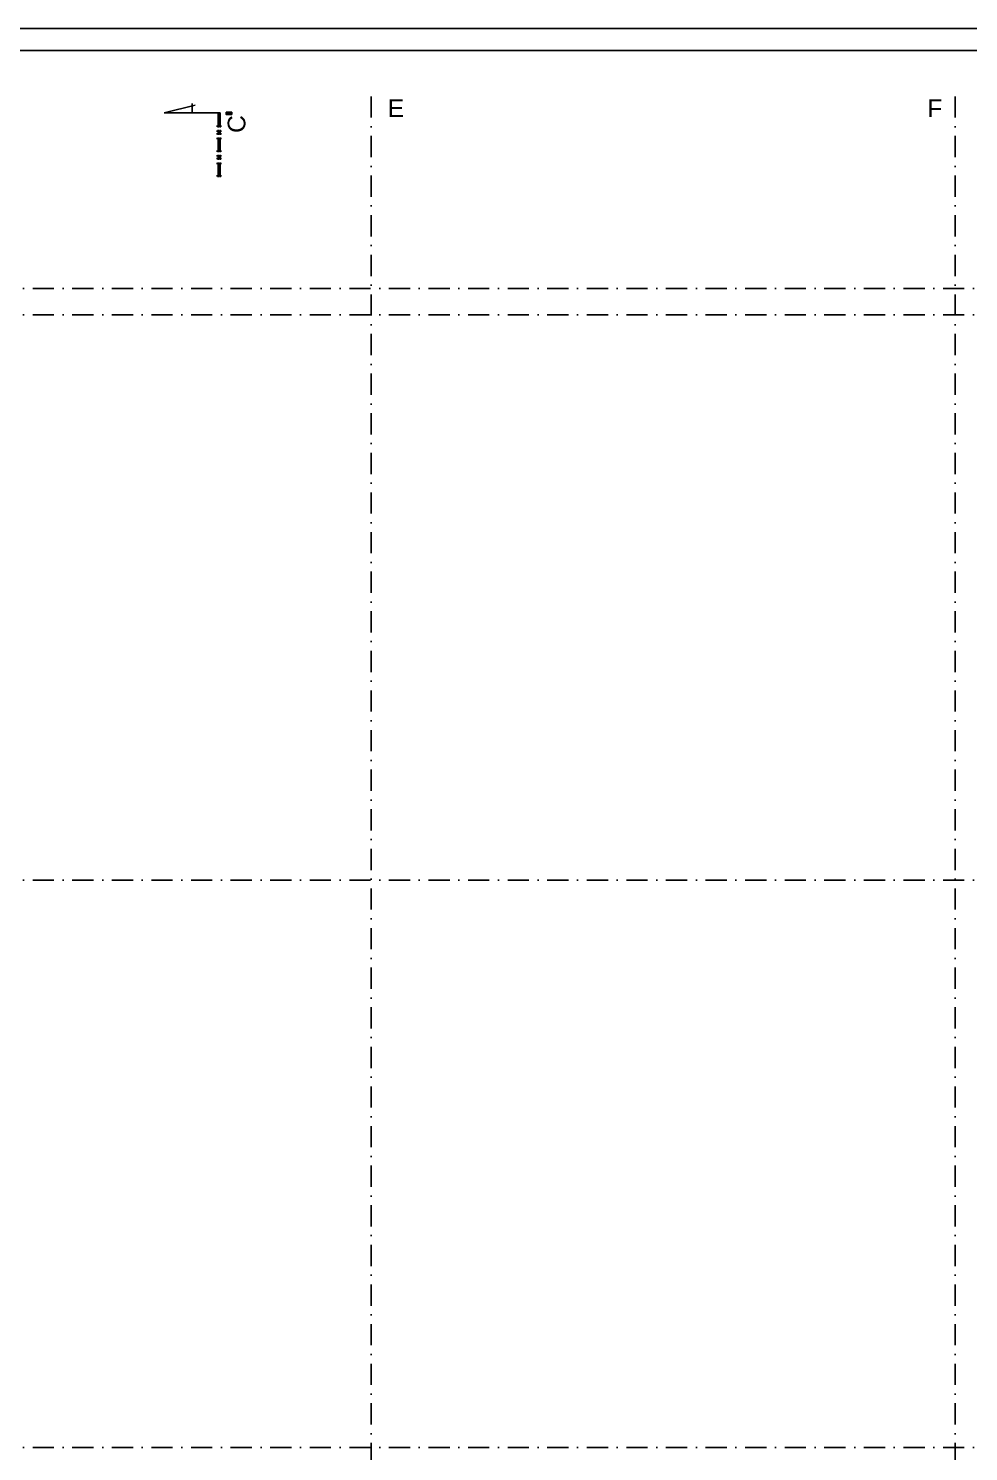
# Model space of a CAD drawing. Extents: x 4511820 to 5180432, y -1526536 to -944957.
# Drawn here: x 4996783 to 5007426, y -1149590 to -1133488 of the extents above; entities that cross this region are included whole.
import ezdxf

# ---------------------------------------------------------------- set-up
doc = ezdxf.new("R2010")
doc.units = 0
doc.header["$MEASUREMENT"] = 0
doc.linetypes.add('BODKOCIARKOVANA_3', pattern=[5.6, 3, -1.3, 0, -1.3])
doc.layers.add('osi', color=253, linetype='CONTINUOUS')
doc.layers.add('TENKÁ', color=7, linetype='CONTINUOUS')
doc.styles.add('styl1', font='arial.ttf')

msp = doc.modelspace()

# ---------------------------------------------------------------- hatches: boundary and pattern name
at = {"layer": 'TENKÁ'}
h = msp.add_hatch(color=256, dxfattribs=at)
h.dxf.hatch_style = 1
h.paths.add_polyline_path([(4998955.125, -1134594.97), (4998955.125, -1134441.345), (4998929.25, -1134441.345), (4998929.25, -1134594.97)])
h = msp.add_hatch(color=256, dxfattribs=at)
h.dxf.hatch_style = 1
h.paths.add_polyline_path([(4998955.125, -1134594.97), (4998955.125, -1134441.345), (4998929.25, -1134441.345), (4998929.25, -1134594.97)])
h = msp.add_hatch(color=256, dxfattribs=at)
h.dxf.hatch_style = 1
h.paths.add_polyline_path([(4999020, -1134460.72), (4999083.625, -1134460.72), (4999083.625, -1134437.095), (4999020, -1134437.095)])
h = msp.add_hatch(color=256, dxfattribs=at)
h.dxf.hatch_style = 1
h.paths.add_polyline_path([(4999020, -1134460.72), (4999083.625, -1134460.72), (4999083.625, -1134437.095), (4999020, -1134437.095)])
h = msp.add_hatch(color=256, dxfattribs=at)
h.dxf.hatch_style = 1
h.paths.add_polyline_path([(4998955.125, -1134649.845), (4998929.25, -1134649.845), (4998929.25, -1134680.095), (4998955.125, -1134680.095)])
h = msp.add_hatch(color=256, dxfattribs=at)
h.dxf.hatch_style = 1
h.paths.add_polyline_path([(4998955.125, -1134649.845), (4998929.25, -1134649.845), (4998929.25, -1134680.095), (4998955.125, -1134680.095)])
h = msp.add_hatch(color=256, dxfattribs=at)
h.dxf.hatch_style = 1
h.paths.add_polyline_path([(4998955.125, -1134876.095), (4998955.125, -1134734.97), (4998929.25, -1134734.97), (4998929.25, -1134876.095)])
h = msp.add_hatch(color=256, dxfattribs=at)
h.dxf.hatch_style = 1
h.paths.add_polyline_path([(4998955.125, -1134876.095), (4998955.125, -1134734.97), (4998929.25, -1134734.97), (4998929.25, -1134876.095)])
h = msp.add_hatch(color=256, dxfattribs=at)
h.dxf.hatch_style = 1
h.paths.add_polyline_path([(4998955.125, -1134930.97), (4998929.25, -1134930.97), (4998929.25, -1134961.22), (4998955.125, -1134961.22)])
h = msp.add_hatch(color=256, dxfattribs=at)
h.dxf.hatch_style = 1
h.paths.add_polyline_path([(4998955.125, -1134930.97), (4998929.25, -1134930.97), (4998929.25, -1134961.22), (4998955.125, -1134961.22)])
h = msp.add_hatch(color=256, dxfattribs=at)
h.dxf.hatch_style = 1
h.paths.add_polyline_path([(4998955.125, -1135016.095), (4998929.25, -1135016.095), (4998929.25, -1135157.22), (4998955.125, -1135157.22)])
h = msp.add_hatch(color=256, dxfattribs=at)
h.dxf.hatch_style = 1
h.paths.add_polyline_path([(4998955.125, -1135016.095), (4998929.25, -1135016.095), (4998929.25, -1135157.22), (4998955.125, -1135157.22)])

# ---------------------------------------------------------------- linework, layer by layer
at = {"layer": 'osi', "linetype": 'BODKOCIARKOVANA_3', "ltscale": 80}
for p, q in [((5000661, -1134257), (5000661, -1171774.191)), ((5007276, -1134257), (5007276, -1171774.191)), ((5041881, -1136429.191), (4978211, -1136429.191)), ((5041881, -1136729.191), (4978211, -1136729.191)), ((5041881, -1143124.191), (4978211, -1143124.191)), ((5041881, -1149544.191), (4978211, -1149544.191))]:
    msp.add_line(p, q, dxfattribs=at)
at = {"layer": 'TENKÁ', "color": 7}
for p, q in [((5065037, -1133488.497), (4975746, -1133488.497)), ((5064787, -1133738.497), (4975996, -1133738.497))]:
    msp.add_line(p, q, dxfattribs=at)
at = {"layer": 'TENKÁ'}
for p, q in [((4998668.75, -1134358.22), (4998320.125, -1134441.345)), ((4998668.75, -1134358.22), (4998320.125, -1134441.345)), ((4998637.625, -1134441.345), (4998637.625, -1134338.095)), ((4998637.625, -1134441.345), (4998637.625, -1134338.095)), ((4998320.125, -1134441.345), (4998955.125, -1134441.345)), ((4998320.125, -1134441.345), (4998955.125, -1134441.345)), ((4998929.25, -1134441.345), (4998929.25, -1134607.47)), ((4998929.25, -1134441.345), (4998929.25, -1134607.47)), ((4998955.125, -1134441.345), (4998955.125, -1134607.47)), ((4998955.125, -1134441.345), (4998955.125, -1134607.47)), ((4998913, -1134594.97), (4998970, -1134594.97)), ((4998913, -1134594.97), (4998970, -1134594.97)), ((4998913, -1134649.845), (4998970, -1134649.845)), ((4998913, -1134649.845), (4998970, -1134649.845)), ((4998913, -1134680.095), (4998970, -1134680.095)), ((4998913, -1134680.095), (4998970, -1134680.095)), ((4998929.25, -1134637.345), (4998929.25, -1134692.595)), ((4998929.25, -1134637.345), (4998929.25, -1134692.595)), ((4998955.125, -1134637.345), (4998955.125, -1134692.595)), ((4998955.125, -1134637.345), (4998955.125, -1134692.595)), ((4998913, -1134734.97), (4998970, -1134734.97)), ((4998913, -1134734.97), (4998970, -1134734.97)), ((4998929.25, -1134722.47), (4998929.25, -1134888.595)), ((4998929.25, -1134722.47), (4998929.25, -1134888.595)), ((4998955.125, -1134722.47), (4998955.125, -1134888.595)), ((4998955.125, -1134722.47), (4998955.125, -1134888.595)), ((4998913, -1134876.095), (4998970, -1134876.095)), ((4998913, -1134876.095), (4998970, -1134876.095)), ((4998913, -1134930.97), (4998970, -1134930.97)), ((4998913, -1134930.97), (4998970, -1134930.97)), ((4998913, -1134961.22), (4998970, -1134961.22)), ((4998913, -1134961.22), (4998970, -1134961.22)), ((4998913, -1135016.095), (4998970, -1135016.095)), ((4998913, -1135016.095), (4998970, -1135016.095)), ((4998929.25, -1134918.47), (4998929.25, -1134973.72)), ((4998929.25, -1134918.47), (4998929.25, -1134973.72)), ((4998929.25, -1135003.595), (4998929.25, -1135169.72)), ((4998929.25, -1135003.595), (4998929.25, -1135169.72)), ((4998955.125, -1134918.47), (4998955.125, -1134973.72)), ((4998955.125, -1134918.47), (4998955.125, -1134973.72)), ((4998955.125, -1135003.595), (4998955.125, -1135169.72)), ((4998955.125, -1135003.595), (4998955.125, -1135169.72)), ((4998913, -1135157.22), (4998970, -1135157.22)), ((4998913, -1135157.22), (4998970, -1135157.22))]:
    msp.add_line(p, q, dxfattribs=at)
msp.add_lwpolyline([(4999020, -1134437.095), (4999020, -1134460.72), (4999083.625, -1134460.72), (4999083.625, -1134437.095)], close=True, dxfattribs=at)
msp.add_lwpolyline([(4999020, -1134437.095), (4999020, -1134460.72), (4999083.625, -1134460.72), (4999083.625, -1134437.095)], close=True, dxfattribs=at)

# ---------------------------------------------------------------- texts
at = {"layer": 'TENKÁ', "ltscale": 0.25, "style": 'styl1'}
for s, p in [('E', (5000849.554, -1134491.5)), ('F', (5006958.554, -1134491.5))]:
    msp.add_text(s, height=200, dxfattribs=at).set_placement(p)
msp.add_text('C', height=200, rotation=90, dxfattribs=at).set_placement((4999238.442, -1134670.581))
msp.add_text('C', height=200, rotation=90, dxfattribs=at).set_placement((4999238.442, -1134670.581))

doc.saveas('drawing.dxf')
